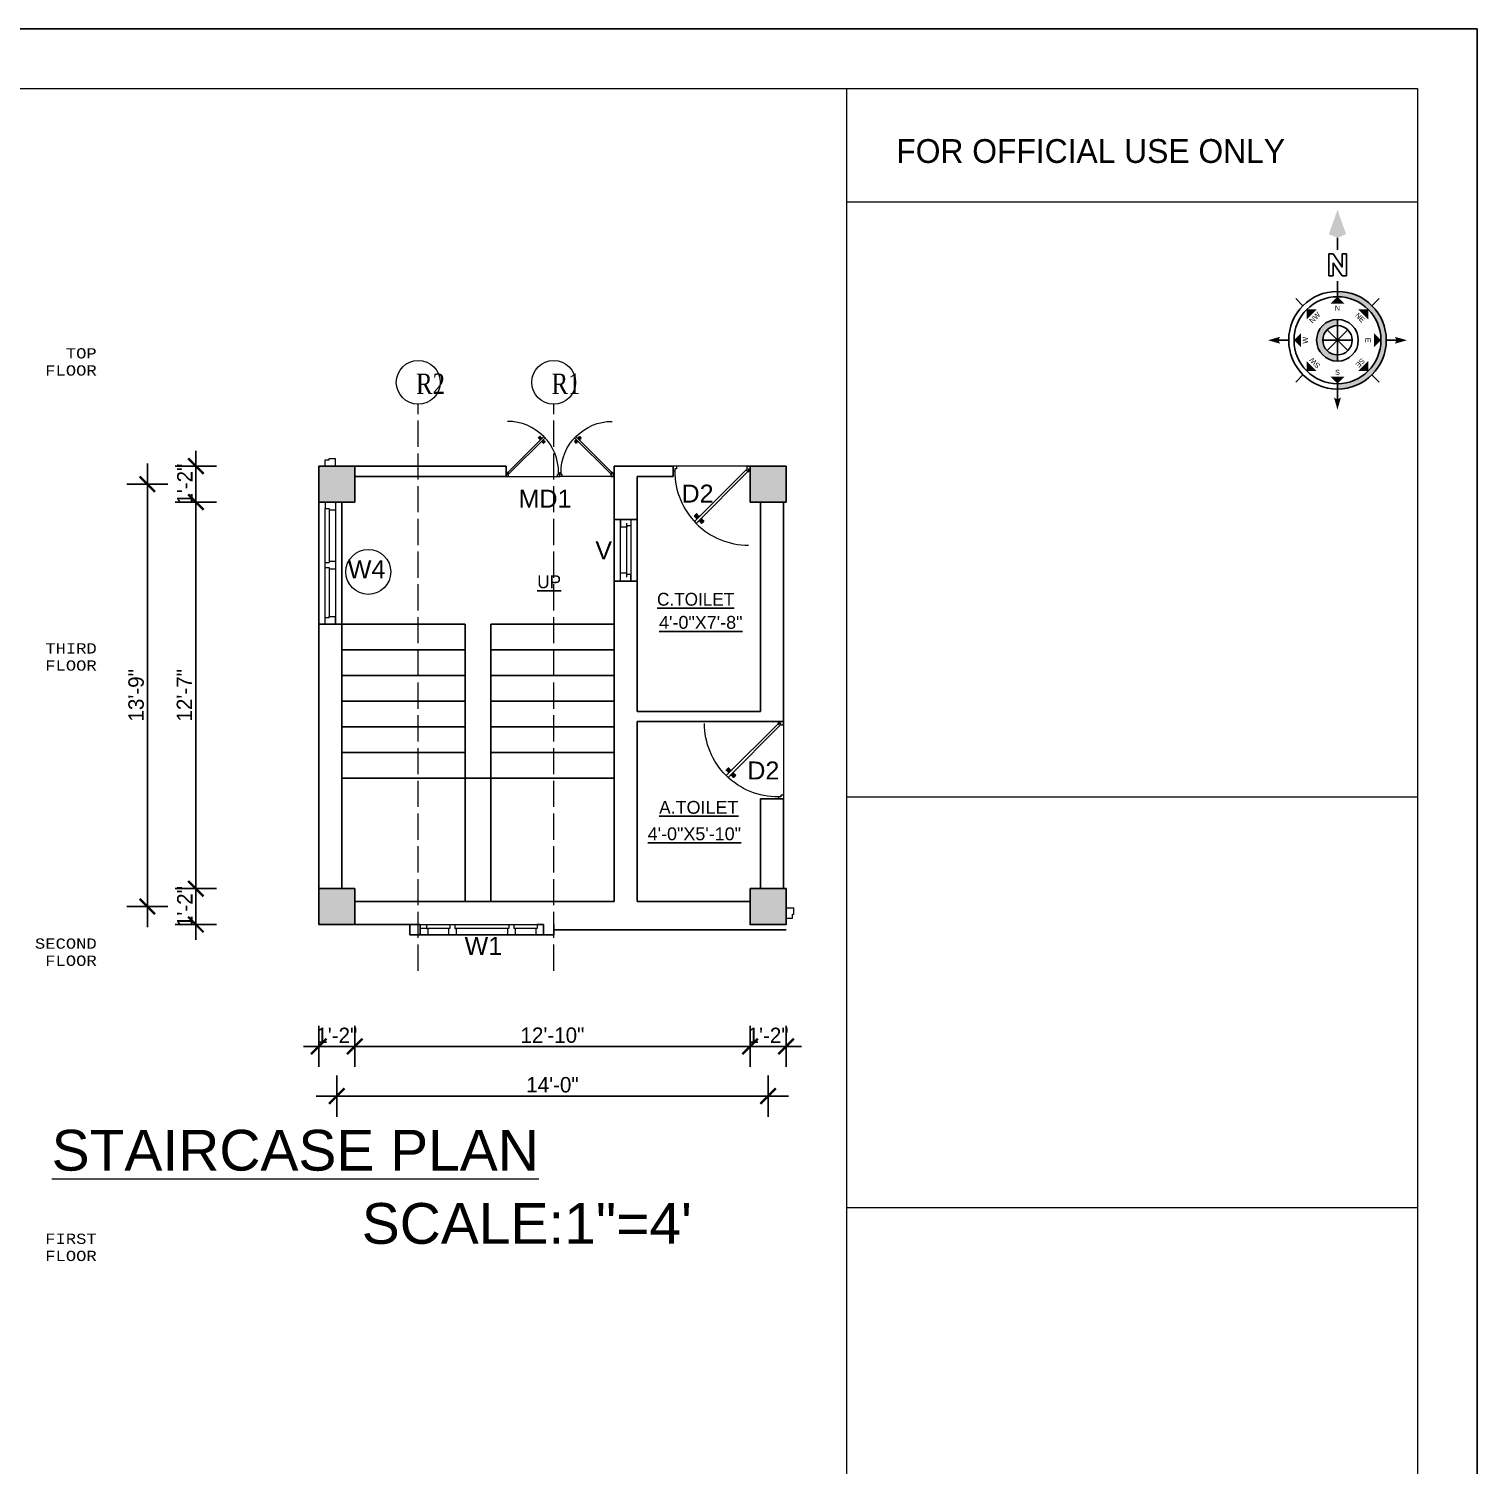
# Model space of a CAD drawing. Header units: inches. Extents: x -2812 to 9774, y -15726 to -746.
# Drawn here: x -762 to 366, y -14597 to -13478 of the extents above; entities that cross this region are included whole.
import ezdxf
from ezdxf.enums import TextEntityAlignment as Align

# ---------------------------------------------------------------- set-up
doc = ezdxf.new("R2010")
doc.units = ezdxf.units.IN
doc.header["$LTSCALE"] = 17
doc.header["$MEASUREMENT"] = 0
doc.linetypes.add('ACAD_ISO02W100', pattern=[15, 12, -3])
for name, color, linetype, lineweight in [('15 TEXT', 7, 'Continuous', 15), ('18 GRID TEXT', 50, 'Continuous', 18), ('20 BEAM SECTION ARROW', 7, 'ACAD_ISO02W100', 20), ('25 BOT BAR', 12, 'Continuous', 25), ('door', 202, 'Continuous', 5), ('DOOR & WIN', 1, 'Continuous', 25), ('ELE1', 3, 'Continuous', 9), ('OUTLINE', 1, 'Continuous', 25), ('PUERTAS', 7, 'Continuous', 9), ('TEXT', 231, 'Continuous', 20), ('WINDOW FRAME PLAN', 162, 'Continuous', 18)]:
    doc.layers.add(name, color=color, linetype=linetype, lineweight=lineweight)
doc.styles.add('ARCHITECTURE', font='stylu.ttf')
doc.styles.add('CUNEW', font='cour.ttf')
doc.styles.add('DIM', font='dutch.ttf')
doc.styles.add('DIMTEXT', font='arial.ttf', dxfattribs={"height": 6})
doc.styles.add('ramon', font='arial.ttf')
doc.styles.add('ROMANS', font='', dxfattribs={"width": 0.8, "height": 7})
doc.styles.get('ROMANS').set_extended_font_data('Raavi')
doc.dimstyles.new('8 SCALE', dxfattribs={"dimscale": 0, "dimtxt": 6, "dimasz": 6, "dimexe": 8, "dimexo": 8, "dimgap": 1.25, "dimtad": 1, "dimdec": 0, "dimzin": 3, "dimdsep": 46, "dimlunit": 4, "dimtxsty": 'ARCHITECTURE', "dimblk": 'ARCHTICK', "dimcen": 8, "dimdle": 8, "dimclrd": 5, "dimclre": 5, "dimclrt": 7, "dimadec": 0, "dimazin": 0, "dimtfac": 0.75, "dimtdec": 0, "dimtix": 1, "dimtmove": 2, "dimatfit": 3, "dimldrblk": 'ARCHTICK', "dimfxl": 8, "dimfxlon": 1, "dimtolj": 1, "dimtzin": 0, "dimlwd": -1, "dimlwe": -1, "dimarcsym": 0})

# ---------------------------------------------------------------- blocks, each defined once
blk = doc.blocks.new('2ft6in')
at = {"layer": 'PUERTAS', "color": 2}
for p, q in [((0.84, 2.1), (21.02, 22.28)), ((21.71, 21.6), (1.47, 1.37)), ((18.33, 21.76), (18.31, 21.77)), ((21.71, 21.6), (21.02, 22.28)), ((21.18, 18.9), (21.2, 18.89)), ((0, 2), (0, 0)), ((0.6, 2), (0, 2)), ((1.33, 0), (0, 0)), ((0.6, 1.26), (0.6, 2.04)), ((0.67, 1.26), (0.6, 1.26)), ((0.67, 1.26), (0.67, 2.01)), ((0.67, 1), (0.67, 1.26)), ((1.33, 1), (0.67, 1)), ((1.31, 1.53), (0.79, 2.06)), ((1.36, 1.58), (0.81, 2.12)), ((1.36, 1.58), (1.31, 1.53)), ((1.47, 1.37), (1.31, 1.53)), ((1.33, 0), (1.33, 1)), ((28.67, 0), (28.67, 1)), ((28.67, 1), (29.33, 1)), ((28.67, 0), (30, 0)), ((29.33, 1), (29.33, 2)), ((29.33, 2), (30, 2)), ((30, 0), (30, 2))]:
    blk.add_line(p, q, dxfattribs=at)
at = {"layer": 'PUERTAS', "color": 8}
for p, q in [((18.81, 20.78), (18.04, 21.4)), ((18.86, 20.83), (18.08, 21.46)), ((18.95, 20.92), (18.2, 21.58)), ((18.44, 21.9), (18.31, 21.77)), ((19.07, 21.03), (18.34, 21.72)), ((18.44, 21.9), (18.56, 22.02)), ((18.58, 22.01), (18.56, 22.02)), ((19.3, 21.26), (18.61, 22)), ((19.42, 21.38), (18.75, 22.14)), ((19.51, 21.48), (18.88, 22.26)), ((18.91, 20.27), (19.19, 20.69)), ((19.55, 21.53), (18.93, 22.3)), ((19.13, 20.8), (19.03, 20.9)), ((19.15, 20.82), (19.05, 20.92)), ((19.09, 20.44), (19.25, 20.76)), ((19.19, 20.87), (19.1, 20.96)), ((19.25, 20.93), (19.16, 21.02)), ((19.28, 20.63), (19.32, 20.83)), ((19.4, 21.08), (19.31, 21.17)), ((19.47, 21.15), (19.38, 21.24)), ((19.43, 20.78), (19.4, 20.9)), ((19.51, 21.19), (19.42, 21.28)), ((19.55, 20.91), (19.43, 20.94)), ((19.53, 21.21), (19.44, 21.3)), ((19.7, 21.06), (19.51, 21.01)), ((19.89, 21.24), (19.58, 21.08)), ((20.07, 21.42), (19.64, 21.15)), ((19.69, 19.49), (20.12, 19.76)), ((19.87, 19.67), (20.18, 19.83)), ((20.06, 19.85), (20.25, 19.9)), ((20.21, 20), (20.33, 19.97)), ((20.21, 19.38), (20.83, 18.61)), ((20.23, 19.7), (20.32, 19.61)), ((20.25, 19.72), (20.34, 19.63)), ((20.25, 19.43), (20.88, 18.65)), ((20.29, 19.76), (20.38, 19.67)), ((20.33, 20.13), (20.36, 20.01)), ((20.34, 19.53), (21, 18.77)), ((20.36, 19.83), (20.45, 19.74)), ((20.48, 20.28), (20.44, 20.08)), ((20.46, 19.64), (21.14, 18.91)), ((20.5, 19.98), (20.6, 19.89)), ((20.67, 20.47), (20.51, 20.15)), ((20.85, 20.64), (20.57, 20.22)), ((20.57, 20.04), (20.66, 19.95)), ((20.61, 20.09), (20.7, 19.99)), ((20.63, 20.11), (20.72, 20.01)), ((20.69, 19.87), (21.42, 19.19)), ((20.81, 19.99), (21.56, 19.33)), ((20.9, 20.08), (21.68, 19.45)), ((20.95, 20.13), (21.72, 19.51)), ((21.32, 19.01), (21.2, 18.89)), ((21.32, 19.01), (21.44, 19.14)), ((21.43, 19.15), (21.44, 19.14)), ((0, 0), (30, 0))]:
    blk.add_line(p, q, dxfattribs=at)
at = {"layer": 'PUERTAS', "color": 1}
for p, q in [((18.06, 21.44), (18.48, 21.86)), ((18.74, 20.79), (18.06, 21.34)), ((18.08, 21.51), (18.45, 21.88)), ((18.11, 21.49), (18.08, 21.51)), ((18.82, 22.25), (18.45, 21.88)), ((18.9, 22.28), (18.48, 21.86)), ((18.84, 22.23), (18.82, 22.25)), ((18.83, 20.8), (19.18, 21.15)), ((18.84, 20.21), (19.1, 20.6)), ((18.85, 20.11), (18.84, 20.12)), ((18.92, 20.89), (18.93, 20.88)), ((19.54, 21.59), (18.99, 22.27)), ((19.02, 20.88), (19.24, 21.1)), ((19.12, 20.8), (19.03, 20.89)), ((19.1, 20.7), (19.11, 20.69)), ((19.1, 20.6), (19.1, 20.6)), ((19.11, 20.79), (19.33, 21.01)), ((19.54, 21.5), (19.18, 21.15)), ((19.45, 21.31), (19.24, 21.1)), ((19.55, 21.22), (19.33, 21.01)), ((19.45, 21.41), (19.45, 21.41)), ((19.54, 21.22), (19.45, 21.31)), ((19.53, 19.43), (19.54, 19.42)), ((19.64, 21.23), (19.64, 21.23)), ((19.64, 19.42), (20.02, 19.67)), ((19.74, 21.24), (19.73, 21.23)), ((20.12, 21.49), (19.74, 21.24)), ((20.02, 19.67), (20.03, 19.68)), ((20.12, 19.68), (20.12, 19.68)), ((20.21, 19.69), (20.43, 19.9)), ((20.22, 21.48), (20.22, 21.49)), ((20.22, 19.41), (20.57, 19.76)), ((20.22, 19.69), (20.31, 19.6)), ((20.22, 19.32), (20.76, 18.64)), ((20.31, 19.6), (20.52, 19.81)), ((20.31, 19.5), (20.31, 19.5)), ((20.65, 20.12), (20.43, 19.9)), ((20.74, 20.03), (20.52, 19.81)), ((20.93, 20.11), (20.57, 19.76)), ((20.64, 20.11), (20.73, 20.02)), ((20.66, 20.31), (20.65, 20.31)), ((20.65, 20.21), (20.65, 20.22)), ((20.91, 20.7), (20.66, 20.31)), ((20.84, 20.02), (20.83, 20.03)), ((20.86, 18.63), (21.28, 19.05)), ((20.91, 20.8), (20.91, 20.79)), ((20.91, 18.68), (20.94, 18.66)), ((20.94, 18.66), (21.31, 19.03)), ((21.02, 20.12), (21.7, 19.57)), ((21.7, 19.47), (21.28, 19.05)), ((21.67, 19.4), (21.31, 19.03)), ((21.65, 19.42), (21.67, 19.4))]:
    blk.add_line(p, q, dxfattribs=at)
at = {"layer": 'PUERTAS', "color": 2}
for radius in [0.129, 0.0627]:
    blk.add_circle((0.68, 2.14), radius, dxfattribs=at)
at = {"layer": 'PUERTAS', "color": 8}
blk.add_arc((0.68, 2.14), 28.65, 359.7285, 90.0333, dxfattribs=at)
at = {"layer": 'PUERTAS', "color": 1}
for centre, start, end in [((18.78, 20.84), 231.0764, 315), ((18.89, 20.16), 135, 225), ((18.94, 22.23), 38.9236, 135), ((18.97, 20.93), 225, 315), ((19.16, 20.74), 135, 219.7428), ((19.06, 20.65), 315, 39.7428), ((19.4, 21.36), 315, 45), ((19.49, 21.55), 315, 38.9236), ((19.59, 19.47), 225, 315), ((19.6, 21.18), 50.2572, 135), ((19.68, 21.28), 230.2572, 315), ((20.07, 19.63), 50.2572, 135), ((20.17, 21.44), 45, 135), ((20.16, 19.73), 230.2572, 315), ((20.27, 19.36), 135, 218.9236), ((20.35, 19.55), 135, 225), ((20.7, 20.26), 135, 219.7428), ((20.6, 20.17), 315, 39.7428), ((20.78, 19.98), 45, 135), ((20.82, 18.68), 218.9236, 315), ((20.87, 20.75), 315, 45), ((20.98, 20.07), 51.0764, 135), ((21.65, 19.52), 315, 51.0764)]:
    blk.add_arc(centre, 0.0667, start, end, dxfattribs=at)
blk = doc.blocks.new('*U2796')
at = {"color": 3, "xscale": -1}
blk.add_blockref('2ft6in', (42, 0), dxfattribs=at)
blk = doc.blocks.new('MAIN DLOOR')
at = {"layer": 'door', "color": 3, "yscale": 0.7999999999374268, "zscale": 0.7999999998966563, "rotation": 180}
for p, xscale in [((11264.75, 306.61), 0.7999999999592546), ((11245.55, 306.61), -0.7999999999592546)]:
    blk.add_blockref('*U2796', p, dxfattribs=dict(at, xscale=xscale))
blk = doc.blocks.new('FDFDFDF')
at = {"layer": 'DOOR & WIN'}
for p, q in [((-13510.5, -2586), (-13510.5, -2577)), ((-13510.5, -2586), (-13510.5, -2577)), ((-13486.5, -2586), (-13486.5, -2577))]:
    blk.add_line(p, q, dxfattribs=at)
at = {"layer": 'WINDOW FRAME PLAN'}
for p, q in [((-13510.5, -2579.5), (-13486.5, -2579.5)), ((-13510.5, -2579.5), (-13508, -2579.5)), ((-13488, -2581), (-13509, -2581)), ((-13508, -2579.5), (-13508, -2581)), ((-13508, -2581), (-13507.5, -2581)), ((-13507.5, -2581), (-13507.5, -2583.5)), ((-13489.5, -2581), (-13489.5, -2583.5)), ((-13489, -2581), (-13489.5, -2581)), ((-13486.5, -2579.5), (-13489, -2579.5)), ((-13489, -2579.5), (-13489, -2581)), ((-13486.5, -2583.5), (-13510.5, -2583.5)), ((-13510.5, -2583.5), (-13507.5, -2583.5)), ((-13486.5, -2583.5), (-13489.5, -2583.5))]:
    blk.add_line(p, q, dxfattribs=at)
blk = doc.blocks.new('_ArchTick')
at = {"color": 0, "linetype": 'ByBlock', "const_width": 0.15}
blk.add_lwpolyline([(-0.5, -0.5), (0.5, 0.5)], dxfattribs=at)
blk = doc.blocks.new('*D2725')
at = {"layer": 'Defpoints', "color": 0, "transparency": 16777216}
for p in [(2499.42, -12963.32), (2451.52, -12977.32), (2499.42, -12977.32)]:
    blk.add_point(p, dxfattribs=at)
at = {"layer": 'OUTLINE', "color": 5, "transparency": 16777216}
for p, q in [((2451.52, -12963.32), (2451.52, -12957.32)), ((2459.52, -12963.32), (2443.52, -12963.32)), ((2451.52, -12963.32), (2451.52, -12977.32)), ((2459.52, -12977.32), (2443.52, -12977.32)), ((2451.52, -12977.32), (2451.52, -12983.32))]:
    blk.add_line(p, q, dxfattribs=at)
at = {"layer": 'OUTLINE', "color": 5, "transparency": 16777216, "xscale": 6, "yscale": 6, "zscale": 6}
for p, rotation in [((2451.52, -12963.32), 270), ((2451.52, -12977.32), 90)]:
    blk.add_blockref('_ArchTick', p, dxfattribs=dict(at, rotation=rotation))
at = {"layer": 'OUTLINE', "color": 7, "transparency": 16777216, "insert": (2447.21, -12970.32), "char_height": 6, "attachment_point": 5, "rotation": 90, "style": 'ARCHITECTURE'}
blk.add_mtext('\\A1;1\'-2"', dxfattribs=at)
blk = doc.blocks.new('*D2726')
at = {"layer": 'Defpoints', "color": 0, "transparency": 16777216}
for p in [(2499.42, -12977.32), (2451.52, -13127.83), (2499.42, -13127.83)]:
    blk.add_point(p, dxfattribs=at)
at = {"layer": 'OUTLINE', "color": 5, "transparency": 16777216}
for p, q in [((2451.52, -12969.32), (2451.52, -13135.83)), ((2459.52, -12977.32), (2443.52, -12977.32)), ((2459.52, -13127.83), (2443.52, -13127.83))]:
    blk.add_line(p, q, dxfattribs=at)
at = {"layer": 'OUTLINE', "color": 5, "transparency": 16777216, "xscale": 6, "yscale": 6, "zscale": 6}
for p, rotation in [((2451.52, -12977.32), 90), ((2451.52, -13127.83), 270)]:
    blk.add_blockref('_ArchTick', p, dxfattribs=dict(at, rotation=rotation))
at = {"layer": 'OUTLINE', "color": 7, "transparency": 16777216, "insert": (2447.05, -13052.57), "char_height": 6, "attachment_point": 5, "rotation": 90, "style": 'ARCHITECTURE'}
blk.add_mtext('\\A1;12\'-7"', dxfattribs=at)
blk = doc.blocks.new('*D2727')
at = {"layer": 'Defpoints', "color": 0, "transparency": 16777216}
for p in [(2499.42, -13127.83), (2451.52, -13141.83), (2499.42, -13141.83)]:
    blk.add_point(p, dxfattribs=at)
at = {"layer": 'OUTLINE', "color": 5, "transparency": 16777216}
for p, q in [((2451.52, -13127.83), (2451.52, -13121.83)), ((2459.52, -13127.83), (2443.52, -13127.83)), ((2451.52, -13127.83), (2451.52, -13141.83)), ((2459.52, -13141.83), (2443.52, -13141.83)), ((2451.52, -13141.83), (2451.52, -13147.83))]:
    blk.add_line(p, q, dxfattribs=at)
at = {"layer": 'OUTLINE', "color": 5, "transparency": 16777216, "xscale": 6, "yscale": 6, "zscale": 6}
for p, rotation in [((2451.52, -13127.83), 270), ((2451.52, -13141.83), 90)]:
    blk.add_blockref('_ArchTick', p, dxfattribs=dict(at, rotation=rotation))
at = {"layer": 'OUTLINE', "color": 7, "transparency": 16777216, "insert": (2447.21, -13134.83), "char_height": 6, "attachment_point": 5, "rotation": 90, "style": 'ARCHITECTURE'}
blk.add_mtext('\\A1;1\'-2"', dxfattribs=at)
blk = doc.blocks.new('*D2728')
at = {"layer": 'Defpoints', "color": 0, "transparency": 16777216}
for p in [(2432.62, -12970.32), (2506.42, -12970.32), (2506.42, -13134.83)]:
    blk.add_point(p, dxfattribs=at)
at = {"layer": 'OUTLINE', "color": 5, "transparency": 16777216}
for p, q in [((2432.62, -13142.83), (2432.62, -12962.32)), ((2440.62, -12970.32), (2424.62, -12970.32)), ((2440.62, -13134.83), (2424.62, -13134.83))]:
    blk.add_line(p, q, dxfattribs=at)
at = {"layer": 'OUTLINE', "color": 5, "transparency": 16777216, "xscale": 6, "yscale": 6, "zscale": 6}
for p, rotation in [((2432.62, -12970.32), 90), ((2432.62, -13134.83), 270)]:
    blk.add_blockref('_ArchTick', p, dxfattribs=dict(at, rotation=rotation))
at = {"layer": 'OUTLINE', "color": 7, "transparency": 16777216, "insert": (2428.26, -13052.57), "char_height": 6, "attachment_point": 5, "rotation": 90, "style": 'ARCHITECTURE'}
blk.add_mtext('\\A1;13\'-9"', dxfattribs=at)
blk = doc.blocks.new('*D2729')
at = {"layer": 'Defpoints', "color": 0, "transparency": 16777216}
for p in [(2499.42, -13141.83), (2513.42, -13141.83), (2513.42, -13189.3)]:
    blk.add_point(p, dxfattribs=at)
at = {"layer": 'OUTLINE', "color": 5, "transparency": 16777216}
for p, q in [((2499.42, -13181.3), (2499.42, -13197.3)), ((2513.42, -13181.3), (2513.42, -13197.3)), ((2499.42, -13189.3), (2493.42, -13189.3)), ((2499.42, -13189.3), (2513.42, -13189.3)), ((2513.42, -13189.3), (2519.42, -13189.3))]:
    blk.add_line(p, q, dxfattribs=at)
at = {"layer": 'OUTLINE', "color": 5, "transparency": 16777216, "xscale": 6, "yscale": 6, "zscale": 6}
blk.add_blockref('_ArchTick', (2499.42, -13189.3), dxfattribs=at)
at = {"layer": 'OUTLINE', "color": 5, "transparency": 16777216, "xscale": 6, "yscale": 6, "zscale": 6, "rotation": 180}
blk.add_blockref('_ArchTick', (2513.42, -13189.3), dxfattribs=at)
at = {"layer": 'OUTLINE', "color": 7, "transparency": 16777216, "insert": (2506.42, -13184.99), "char_height": 6, "attachment_point": 5, "style": 'ARCHITECTURE'}
blk.add_mtext('\\A1;1\'-2"', dxfattribs=at)
blk = doc.blocks.new('*D2730')
at = {"layer": 'Defpoints', "color": 0, "transparency": 16777216}
for p in [(2513.42, -13141.83), (2667.42, -13141.83), (2667.42, -13189.3)]:
    blk.add_point(p, dxfattribs=at)
at = {"layer": 'OUTLINE', "color": 5, "transparency": 16777216}
for p, q in [((2513.42, -13181.3), (2513.42, -13197.3)), ((2667.42, -13181.3), (2667.42, -13197.3)), ((2505.42, -13189.3), (2675.42, -13189.3))]:
    blk.add_line(p, q, dxfattribs=at)
at = {"layer": 'OUTLINE', "color": 5, "transparency": 16777216, "xscale": 6, "yscale": 6, "zscale": 6, "rotation": 180}
blk.add_blockref('_ArchTick', (2513.42, -13189.3), dxfattribs=at)
at = {"layer": 'OUTLINE', "color": 5, "transparency": 16777216, "xscale": 6, "yscale": 6, "zscale": 6}
blk.add_blockref('_ArchTick', (2667.42, -13189.3), dxfattribs=at)
at = {"layer": 'OUTLINE', "color": 7, "transparency": 16777216, "insert": (2590.42, -13184.95), "char_height": 6, "attachment_point": 5, "style": 'ARCHITECTURE'}
blk.add_mtext('\\A1;12\'-10"', dxfattribs=at)
blk = doc.blocks.new('*D2731')
at = {"layer": 'Defpoints', "color": 0, "transparency": 16777216}
for p in [(2667.42, -13141.83), (2681.42, -13141.83), (2681.42, -13189.3)]:
    blk.add_point(p, dxfattribs=at)
at = {"layer": 'OUTLINE', "color": 5, "transparency": 16777216}
for p, q in [((2667.42, -13181.3), (2667.42, -13197.3)), ((2681.42, -13181.3), (2681.42, -13197.3)), ((2667.42, -13189.3), (2661.42, -13189.3)), ((2667.42, -13189.3), (2681.42, -13189.3)), ((2681.42, -13189.3), (2687.42, -13189.3))]:
    blk.add_line(p, q, dxfattribs=at)
at = {"layer": 'OUTLINE', "color": 5, "transparency": 16777216, "xscale": 6, "yscale": 6, "zscale": 6}
blk.add_blockref('_ArchTick', (2667.42, -13189.3), dxfattribs=at)
at = {"layer": 'OUTLINE', "color": 5, "transparency": 16777216, "xscale": 6, "yscale": 6, "zscale": 6, "rotation": 180}
blk.add_blockref('_ArchTick', (2681.42, -13189.3), dxfattribs=at)
at = {"layer": 'OUTLINE', "color": 7, "transparency": 16777216, "insert": (2674.42, -13184.99), "char_height": 6, "attachment_point": 5, "style": 'ARCHITECTURE'}
blk.add_mtext('\\A1;1\'-2"', dxfattribs=at)
blk = doc.blocks.new('*D2732')
at = {"layer": 'Defpoints', "color": 0, "transparency": 16777216}
for p in [(2506.42, -13134.83), (2674.42, -13134.83), (2674.42, -13208.65)]:
    blk.add_point(p, dxfattribs=at)
at = {"layer": 'OUTLINE', "color": 5, "transparency": 16777216}
for p, q in [((2506.42, -13200.65), (2506.42, -13216.65)), ((2674.42, -13200.65), (2674.42, -13216.65)), ((2498.42, -13208.65), (2682.42, -13208.65))]:
    blk.add_line(p, q, dxfattribs=at)
at = {"layer": 'OUTLINE', "color": 5, "transparency": 16777216, "xscale": 6, "yscale": 6, "zscale": 6, "rotation": 180}
blk.add_blockref('_ArchTick', (2506.42, -13208.65), dxfattribs=at)
at = {"layer": 'OUTLINE', "color": 5, "transparency": 16777216, "xscale": 6, "yscale": 6, "zscale": 6}
blk.add_blockref('_ArchTick', (2674.42, -13208.65), dxfattribs=at)
at = {"layer": 'OUTLINE', "color": 7, "transparency": 16777216, "insert": (2590.42, -13204.25), "char_height": 6, "attachment_point": 5, "style": 'ARCHITECTURE'}
blk.add_mtext('\\A1;14\'-0"', dxfattribs=at)
blk = doc.blocks.new('GRID')
at = {"layer": '15 TEXT'}
blk.add_circle((0, 8.53), 8.53, dxfattribs=at)
at = {"layer": '15 TEXT', "style": 'DIM', "width": 0.8}
blk.add_attdef('A', (-3.17, 5.1), '', height=8, dxfattribs=at)
blk = doc.blocks.new('BS8')
at = {"layer": '15 TEXT', "char_height": 8, "width": 201.213, "attachment_point": 3, "style": 'CUNEW'}
for s, insert in [('TOP\\PFLOOR', (19165.1, -8731.8, 0)), ('THIRD\\PFLOOR', (19165.1, -8961.6, 0)), ('SECOND\\PFLOOR', (19165.1, -9191.5, 0)), ('FIRST\\PFLOOR', (19165.1, -9421.4, 0))]:
    blk.add_mtext(s, dxfattribs=dict(at, insert=insert))
blk = doc.blocks.new('Anno_North_J_Metric')
h = blk.add_hatch(color=0)
h.paths.add_polyline_path([(-4.17, 0), (-4.68, 0, 1), (4.68, 0), (4.17, 0, -1)])
h.paths.add_polyline_path([(1.41, 0), (2, 0, 1), (-2, 0), (-1.41, 0, -1)])
at = {"color": 0}
for p, q in [((0, 4.68), (0, 5.67)), ((-3.31, 3.31), (-4.01, 4.01)), ((3.31, 3.31), (4.01, 4.01)), ((0, -1.41), (0, 1.41)), ((0, 1.41), (0, -1.41)), ((-4.68, 0), (-5.67, 0)), ((-4.68, 0), (-4.17, 0)), ((-1.41, 0), (-2, 0)), ((1.41, 0), (-1.41, 0)), ((-1.41, 0), (1.41, 0)), ((1, 1), (-1, -1)), ((1, -1), (-1, 1)), ((-1, -1), (1, 1)), ((-1, 1), (1, -1)), ((1.41, 0), (2, 0)), ((4.68, 0), (4.17, 0)), ((4.68, 0), (5.67, 0)), ((8.67, 0), (9.83, 0)), ((-3.31, -3.31), (-4.01, -4.01)), ((3.31, -3.31), (4.01, -4.01)), ((0, -4.68), (0, -5.67))]:
    blk.add_line(p, q, dxfattribs=at)
at = {"color": 0, "linetype": 'ByBlock'}
for p, q in [((6.17, 0.82), (8.27, 0.82)), ((6.17, 0.4), (6.17, 0.82)), ((6.17, -0.44), (7.43, 0.4)), ((7.43, 0.4), (6.17, 0.4)), ((8.27, 0.4), (7.01, -0.44)), ((8.27, 0.82), (8.27, 0.4)), ((6.17, -0.86), (6.17, -0.44)), ((8.27, -0.86), (6.17, -0.86)), ((7.01, -0.44), (8.27, -0.44)), ((8.27, -0.44), (8.27, -0.86))]:
    blk.add_line(p, q, dxfattribs=at)
at = {"color": 0}
for radius in [4.68, 4.17, 2, 1.41]:
    blk.add_circle((0, 0), radius, dxfattribs=at)
for points in [[(-0.33, 5.5), (0, 5.67), (0, 6.67)], [(0, 6.67), (0.33, 5.5), (0, 5.67)], [(-2.95, 2.95), (-2, 2.95), (-2.95, 2)], [(0, 4.17), (0.67, 3.5), (-0.67, 3.5)], [(2.95, 2.95), (2.95, 2), (2, 2.95)], [(-6.67, 0), (-5.5, 0.33), (-5.67, 0)], [(-5.5, -0.33), (-5.67, 0), (-6.67, 0)], [(-4.17, 0), (-3.5, 0.67), (-3.5, -0.67)], [(4.17, 0), (3.5, -0.67), (3.5, 0.67)], [(12.5, 0), (10.17, 0.83), (9.83, 0)], [(9.83, 0), (10.17, -0.83), (12.5, 0)], [(-2.95, -2.95), (-2.95, -2), (-2, -2.95)], [(2.95, -2.95), (2, -2.95), (2.95, -2)], [(0, -4.17), (-0.67, -3.5), (0.67, -3.5)], [(0, -6.67), (-0.33, -5.5), (0, -5.67)], [(0.33, -5.5), (0, -5.67), (0, -6.67)]]:
    blk.add_solid(points, dxfattribs=at)
at = {"color": 0, "style": 'ROMANS'}
blk.add_text('W', height=0.5, dxfattribs=at).set_placement((0, 2.83), align=Align.CENTER)
for s, rotation, p in [('SW', 45, (-2, 2)), ('NW', 315, (2, 2)), ('S', 270, (-3.33, 0)), ('N', 270, (2.83, 0)), ('SE', 135, (-2, -2)), ('E', 180, (0, -2.67)), ('NE', 225, (2, -2))]:
    blk.add_text(s, height=0.5, rotation=rotation, dxfattribs=at).set_placement(p, align=Align.CENTER)
blk = doc.blocks.new('S1')
at = {"layer": 'DOOR & WIN'}
h = blk.add_hatch(color=256, dxfattribs=at)
h.dxf.hatch_style = 1
h.paths.add_polyline_path([(2513.42, -12963.32), (2499.42, -12963.32), (2499.42, -12977.32), (2513.42, -12977.32)])
h = blk.add_hatch(color=256, dxfattribs=at)
h.dxf.hatch_style = 1
h.paths.add_polyline_path([(2681.42, -12963.32), (2667.42, -12963.32), (2667.42, -12977.32), (2681.42, -12977.32)])
h = blk.add_hatch(color=256, dxfattribs=at)
h.dxf.hatch_style = 1
h.paths.add_polyline_path([(2513.42, -13127.83), (2499.42, -13127.83), (2499.42, -13141.83), (2513.42, -13141.83)])
h = blk.add_hatch(color=256, dxfattribs=at)
h.dxf.hatch_style = 1
h.paths.add_polyline_path([(2681.42, -13127.83), (2667.42, -13127.83), (2667.42, -13141.83), (2681.42, -13141.83)])
at = {"layer": '20 BEAM SECTION ARROW', "color": 2, "ltscale": 0.05}
for p, q in [((2538.13, -13159.8), (2538.13, -12939.25)), ((2590.92, -13159.8), (2590.92, -12939.25))]:
    blk.add_line(p, q, dxfattribs=at)
at = {"layer": 'DOOR & WIN'}
for p, q in [((2508.42, -12963.32), (2499.42, -12963.32)), ((2508.42, -12963.32), (2499.42, -12963.32)), ((2614.42, -13132.83), (2614.42, -12963.32)), ((2614.42, -12963.32), (2637.42, -12963.32)), ((2623.42, -13058.83), (2623.42, -12967.32)), ((2623.42, -12967.32), (2637.42, -12967.32)), ((2500.81, -12977.32), (2499.42, -12977.32)), ((2508.42, -12977.32), (2499.42, -12977.32)), ((2671.42, -13058.83), (2671.42, -12977.32)), ((2680.42, -13062.83), (2680.42, -12977.32)), ((2499.42, -13141.83), (2499.42, -13024.83)), ((2508.42, -13127.83), (2508.42, -13024.83)), ((2508.42, -13024.83), (2556.42, -13024.83)), ((2556.42, -13084.83), (2556.42, -13024.83)), ((2566.42, -13084.83), (2566.42, -13024.83)), ((2566.42, -13024.83), (2614.42, -13024.83)), ((2508.42, -13034.83), (2556.42, -13034.83)), ((2566.42, -13034.83), (2614.42, -13034.83)), ((2508.42, -13044.83), (2556.42, -13044.83)), ((2566.42, -13044.83), (2614.42, -13044.83)), ((2508.42, -13054.83), (2556.42, -13054.83)), ((2566.42, -13054.83), (2614.42, -13054.83)), ((2623.42, -13058.83), (2671.42, -13058.83)), ((2623.42, -13132.83), (2623.42, -13062.83)), ((2623.42, -13062.83), (2680.42, -13062.83)), ((2508.42, -13064.83), (2556.42, -13064.83)), ((2566.42, -13064.83), (2614.42, -13064.83)), ((2508.42, -13074.83), (2556.42, -13074.83)), ((2566.42, -13074.83), (2614.42, -13074.83)), ((2508.42, -13084.83), (2556.42, -13084.83)), ((2566.42, -13084.83), (2614.42, -13084.83)), ((2671.42, -13127.83), (2671.42, -13092.83)), ((2513.42, -13132.83), (2614.42, -13132.83)), ((2623.42, -13132.83), (2667.42, -13132.83)), ((2681.42, -13132.83), (2681.42, -13141.83)), ((2499.42, -13141.83), (2538.92, -13141.83)), ((2538.92, -13145.83), (2538.92, -13141.83)), ((2538.92, -13145.83), (2538.92, -13141.83)), ((2586.92, -13145.83), (2586.92, -13141.83))]:
    blk.add_line(p, q, dxfattribs=at)
blk.add_lwpolyline([(2590.42, -13015.34, 0, 0, 0), (2590.42, -13098.15, 0, 0, 0), (2522.84, -13098.15, 0, 0, 0), (2522.84, -13068.53, 0, 0, 0), (2522.84, -13059.44, 10, 0, 0), (2522.84, -13049.91, 0, 0, 0)], format="xyseb", dxfattribs=at)
at = {"layer": 'OUTLINE'}
for p, q in [((2513.42, -12963.32), (2572.42, -12963.32)), ((2513.42, -12967.32), (2572.42, -12967.32)), ((2572.42, -12963.32), (2572.42, -12967.32)), ((2623.42, -12967.32), (2623.42, -13024.83)), ((2637.42, -12963.32), (2637.42, -12967.32)), ((2499.42, -13024.83), (2499.42, -12977.32)), ((2508.42, -13024.83), (2508.42, -12977.32)), ((2614.42, -12984.07), (2623.42, -12984.07)), ((2614.42, -13008.07), (2623.42, -13008.07)), ((2508.42, -13024.83), (2499.42, -13024.83)), ((2556.42, -13084.83), (2566.42, -13084.83)), ((2556.42, -13084.83), (2556.42, -13132.83)), ((2566.42, -13084.83), (2566.42, -13132.83)), ((2680.42, -13092.83), (2671.42, -13092.83)), ((2680.42, -13092.83), (2680.42, -13127.83)), ((2534.92, -13141.83), (2534.92, -13145.83)), ((2538.92, -13145.83), (2538.92, -13141.83)), ((2538.92, -13141.83), (2538.92, -13145.83)), ((2586.92, -13141.83), (2586.92, -13145.83)), ((2586.92, -13141.83), (2586.92, -13145.83)), ((2590.92, -13141.83), (2590.92, -13145.83)), ((2534.92, -13145.83), (2590.92, -13145.83)), ((2586.92, -13145.83), (2538.92, -13145.83)), ((2681.42, -13143.83), (2590.92, -13143.83))]:
    blk.add_line(p, q, dxfattribs=at)
for points in [[(2499.42, -12963.32), (2513.42, -12963.32), (2513.42, -12977.32), (2499.42, -12977.32)], [(2667.42, -12963.32), (2681.42, -12963.32), (2681.42, -12977.32), (2667.42, -12977.32)], [(2499.42, -13127.83), (2513.42, -13127.83), (2513.42, -13141.83), (2499.42, -13141.83)], [(2667.42, -13127.83), (2681.42, -13127.83), (2681.42, -13141.83), (2667.42, -13141.83)]]:
    blk.add_lwpolyline(points, close=True, dxfattribs=at)
at = {"layer": 'TEXT'}
blk.add_circle((2518.69, -13004.51), 8.75, dxfattribs=at)
at = {"layer": 'WINDOW FRAME PLAN'}
for p, q in [((2501.92, -12963.32), (2501.92, -12960.82)), ((2501.92, -12960.82), (2503.42, -12960.82)), ((2503.42, -12960.32), (2505.92, -12960.32)), ((2503.42, -12960.82), (2503.42, -12960.32)), ((2505.92, -12963.32), (2505.92, -12960.32)), ((2501.92, -12977.32), (2501.92, -12979.82)), ((2505.92, -12977.32), (2505.92, -12980.32)), ((2501.92, -13024.83), (2501.92, -12979.82)), ((2501.92, -12979.82), (2503.42, -12979.82)), ((2503.42, -12979.82), (2503.42, -12980.32)), ((2503.42, -12980.32), (2503.42, -13000.82)), ((2503.42, -12980.32), (2505.92, -12980.32)), ((2505.92, -12980.32), (2505.92, -13024.83)), ((2501.92, -13000.82), (2503.42, -13000.82)), ((2503.42, -13000.32), (2505.92, -13000.32)), ((2501.92, -13002.82), (2503.42, -13002.82)), ((2503.42, -13002.82), (2503.42, -13003.32)), ((2503.42, -13002.82), (2503.42, -13022.33)), ((2503.42, -13003.32), (2505.92, -13003.32)), ((2501.92, -13024.83), (2501.92, -13022.33)), ((2501.92, -13022.33), (2503.42, -13022.33)), ((2503.42, -13021.83), (2505.92, -13021.83)), ((2503.42, -13022.33), (2503.42, -13021.83)), ((2505.92, -13024.83), (2505.92, -13021.83)), ((2681.42, -13135.33), (2684.42, -13135.33)), ((2684.42, -13137.83), (2684.42, -13135.33)), ((2538.92, -13141.83), (2586.92, -13141.83)), ((2538.92, -13141.83), (2541.42, -13141.83)), ((2541.42, -13141.83), (2541.42, -13143.33)), ((2550.42, -13141.83), (2550.42, -13143.33)), ((2552.42, -13141.83), (2552.42, -13143.33)), ((2573.42, -13141.83), (2573.42, -13143.33)), ((2575.42, -13141.83), (2575.42, -13143.33)), ((2586.92, -13141.83), (2584.42, -13141.83)), ((2584.42, -13141.83), (2584.42, -13143.33)), ((2681.42, -13139.33), (2683.92, -13139.33)), ((2683.92, -13139.33), (2683.92, -13137.83)), ((2683.92, -13137.83), (2684.42, -13137.83)), ((2550.42, -13143.33), (2538.92, -13143.33)), ((2586.92, -13145.83), (2538.92, -13145.83)), ((2538.92, -13145.83), (2541.92, -13145.83)), ((2541.42, -13143.33), (2541.92, -13143.33)), ((2541.92, -13143.33), (2541.92, -13145.83)), ((2549.92, -13143.33), (2549.92, -13145.83)), ((2552.42, -13143.33), (2552.92, -13143.33)), ((2573.42, -13143.33), (2552.42, -13143.33)), ((2552.92, -13143.33), (2552.92, -13145.83)), ((2572.92, -13143.33), (2572.92, -13145.83)), ((2573.42, -13143.33), (2572.92, -13143.33)), ((2584.42, -13143.33), (2575.42, -13143.33)), ((2575.92, -13143.33), (2575.92, -13145.83)), ((2583.92, -13143.33), (2583.92, -13145.83)), ((2584.42, -13143.33), (2583.92, -13143.33)), ((2586.92, -13145.83), (2583.92, -13145.83))]:
    blk.add_line(p, q, dxfattribs=at)
at = {"layer": '18 GRID TEXT'}
ref = blk.add_blockref('GRID', (2538.13, -12922.18), dxfattribs=dict(at, rotation=180))
ref.add_attrib('A', 'R2', (2537.28, -12935.28), dxfattribs={"layer": 'TEXT', "height": 8, "style": 'DIM', "width": 0.8})
ref = blk.add_blockref('GRID', (2590.92, -12922.18), dxfattribs=dict(at, rotation=180))
ref.add_attrib('A', 'R1', (2590.06, -12935.28), dxfattribs={"layer": 'TEXT', "height": 8, "style": 'DIM', "width": 0.8})
at = {"layer": 'DOOR & WIN', "xscale": 0.8696265757972128, "yscale": 0.8696265757972128, "zscale": 0.8696265757972128, "rotation": 180}
blk.add_blockref('MAIN DLOOR', (12381.06, -12700.68), dxfattribs=at)
at = {"layer": 'DOOR & WIN', "xscale": -1, "rotation": 180}
blk.add_blockref('*U2796', (2625.42, -12963.32), dxfattribs=at)
at = {"layer": 'DOOR & WIN', "rotation": 90.00000000000001}
blk.add_blockref('*U2796', (2680.42, -13104.83), dxfattribs=at)
at = {"layer": 'OUTLINE', "rotation": 270}
blk.add_blockref('FDFDFDF', (5200.42, -26494.57), dxfattribs=at)
at = {"layer": '15 TEXT', "char_height": 15.876, "attachment_point": 3, "style": 'ramon'}
for s, insert in [('{\\LSTAIRCASE PLAN}', (2585.14, -13221.78, 0)), ('SCALE:1"=4\'', (2644.74, -13250.28))]:
    blk.add_mtext(s, dxfattribs=dict(at, insert=insert))
at = {"layer": 'DOOR & WIN', "char_height": 5, "attachment_point": 5}
for s, insert in [('{\\L\\C7;UP}', (2589.13, -13008.39)), ('{\\L\\C7;C.TOILET}', (2646.19, -13015.2)), ('{\\fArial TUR|b0|i0|c0|p34;\\L\\C7;4\'-0"X7\'-8"}', (2648.19, -13024.2)), ('{\\L\\C7;A\\fArial TUR|b0|i0|c162|p34;.TOILET}', (2647.41, -13096.23)), ('{\\fArial TUR|b0|i0|c0|p34;\\L\\C7;4\'-0"X5\'-10"}', (2645.69, -13106.55))]:
    blk.add_mtext(s, dxfattribs=dict(at, insert=insert))
at = {"layer": 'TEXT', "style": 'DIMTEXT'}
for s, p in [('MD1', (2577.19, -12979.51)), ('D2', (2640.69, -12977.51)), ('V', (2607.12, -12999.59)), ('W4', (2510.69, -13006.96)), ('D2', (2666.31, -13085.34)), ('W1', (2556.19, -13153.63))]:
    blk.add_text(s, height=7, rotation=360, dxfattribs=at).set_placement(p)
at = {"layer": 'OUTLINE'}
for base, p1, p2, picture, middle in [((2451.52, -12977.32), (2499.42, -12963.32), (2499.42, -12977.32), '*D2725', (2447.21, -12970.32)), ((2432.62, -12970.32), (2506.42, -13134.83), (2506.42, -12970.32), '*D2728', (2428.26, -13052.57)), ((2451.52, -13127.83), (2499.42, -12977.32), (2499.42, -13127.83), '*D2726', (2447.05, -13052.57)), ((2451.52, -13141.83), (2499.42, -13127.83), (2499.42, -13141.83), '*D2727', (2447.21, -13134.83))]:
    dim = blk.add_linear_dim(base=base, p1=p1, p2=p2, angle=90, dimstyle='8 SCALE', override={"dimscale": 1}, dxfattribs=at)
    dim.commit()
    dim.dimension.update_dxf_attribs({"geometry": picture, "text_midpoint": middle})
for base, p1, p2, picture, middle in [((2674.42, -13208.65), (2506.42, -13134.83), (2674.42, -13134.83), '*D2732', (2590.42, -13204.25)), ((2513.42, -13189.3), (2499.42, -13141.83), (2513.42, -13141.83), '*D2729', (2506.42, -13184.99)), ((2667.42, -13189.3), (2513.42, -13141.83), (2667.42, -13141.83), '*D2730', (2590.42, -13184.95)), ((2681.42, -13189.3), (2667.42, -13141.83), (2681.42, -13141.83), '*D2731', (2674.42, -13184.99))]:
    dim = blk.add_linear_dim(base=base, p1=p1, p2=p2, dimstyle='8 SCALE', override={"dimscale": 1}, dxfattribs=at)
    dim.commit()
    dim.dimension.update_dxf_attribs({"geometry": picture, "text_midpoint": middle})

msp = doc.modelspace()

# ---------------------------------------------------------------- linework, layer by layer
at = {"layer": 'Defpoints'}
msp.add_lwpolyline([(366, -13478.3), (-2811.6, -13478.3), (-2811.6, -15726.2), (366, -15726.2)], close=True, dxfattribs=at)
at = {"layer": 'ELE1'}
for p, q in [((-124.9, -15679.9), (-124.9, -13524.6)), ((319.7, -13613.1), (-124.9, -13613.1)), ((319.7, -14076.6), (-124.9, -14076.6)), ((319.7, -14396.4), (-124.9, -14396.4))]:
    msp.add_line(p, q, dxfattribs=at)
msp.add_lwpolyline([(-2765.3, -13524.6), (319.7, -13524.6), (319.7, -15679.9), (-2765.3, -15679.9)], close=True, dxfattribs=at)

# ---------------------------------------------------------------- block references
at = {"color": 0, "lineweight": 20, "ltscale": 0.5, "xscale": 8.12160000007134, "yscale": 8.12160000007134, "zscale": 8.12159999999858, "rotation": 90}
msp.add_blockref('Anno_North_J_Metric', (257.3, -13720.7), dxfattribs=at)
at = {"layer": '25 BOT BAR'}
msp.add_blockref('BS8', (-19874.4, -4995.1, 0), dxfattribs=at)
at = {"layer": '25 BOT BAR', "xscale": 2, "yscale": 2, "zscale": 2}
msp.add_blockref('S1', (-5535.1, 12107.9), dxfattribs=at)

# ---------------------------------------------------------------- texts
at = {"layer": 'TEXT'}
msp.add_text('FOR OFFICIAL USE ONLY', height=18.527, dxfattribs=at).set_placement((-86.4, -13582.6))

doc.saveas('drawing.dxf')
